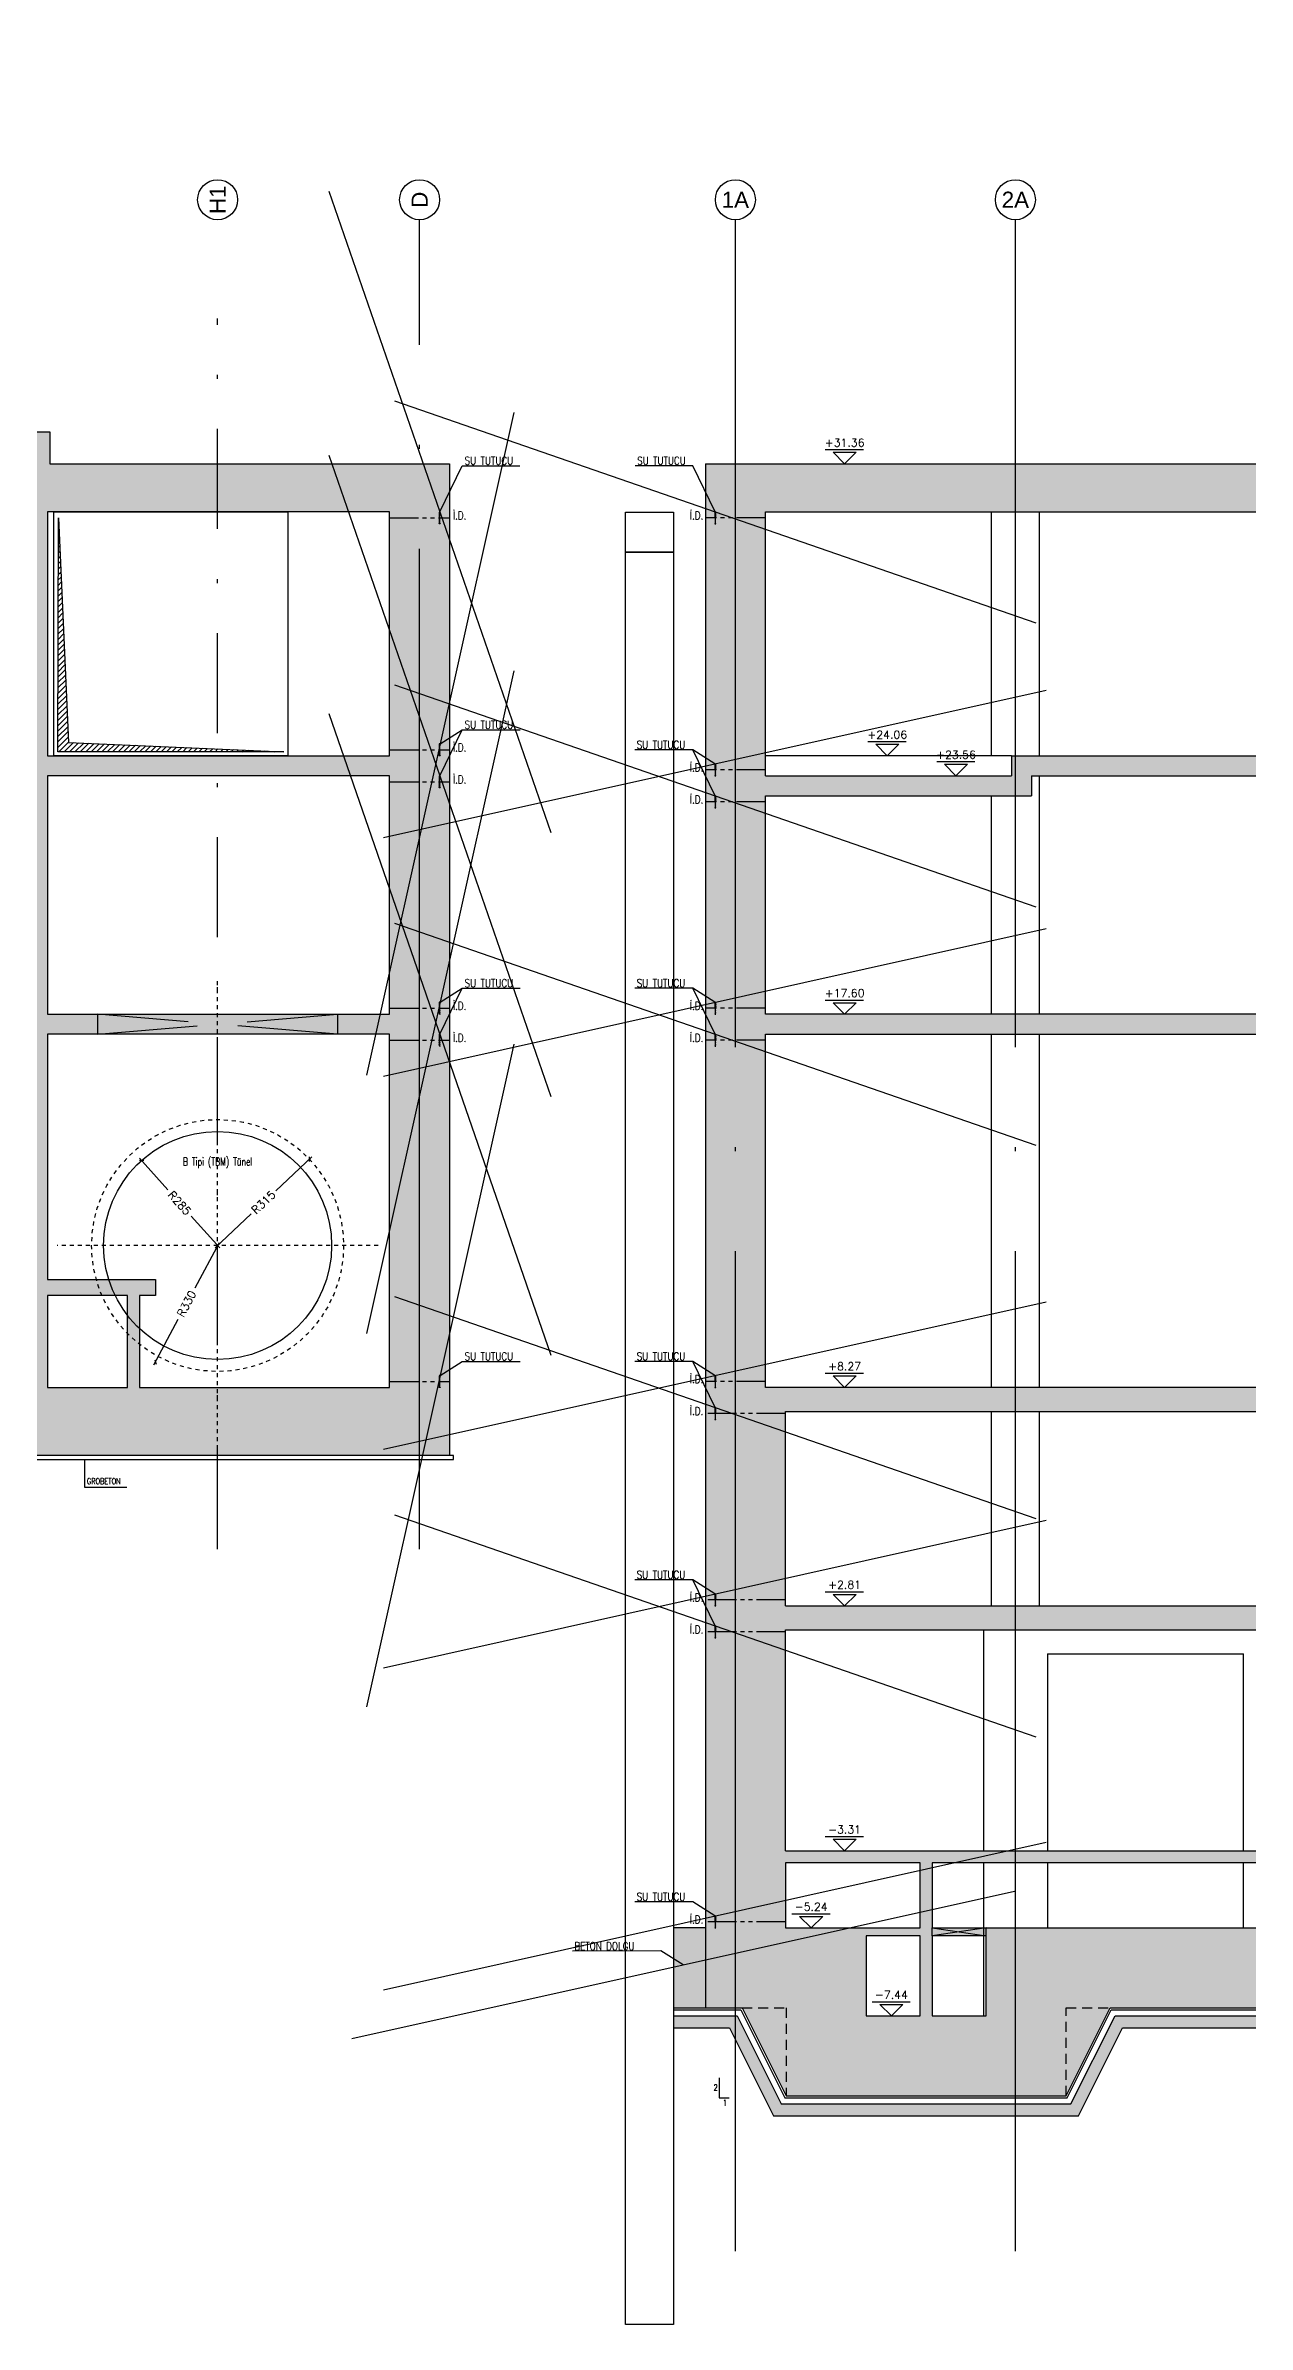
# Model space of a CAD drawing. Header units: millimetres. Extents: x 400408 to 401352, y 4543980 to 4544157.
# Drawn here: x 401037.1 to 401067.1, y 4544014.6 to 4544071.5 of the extents above; entities that cross this region are included whole.
import ezdxf
from ezdxf.enums import TextEntityAlignment as Align

# ---------------------------------------------------------------- set-up
doc = ezdxf.new("R2010")
doc.units = ezdxf.units.MM
for name, pattern in [('ACAD_ISO05W100', [33, 24, -3, 0, -3, 0, -3]), ('AKS', [3, 2.5, -0.25, 0, -0.25]), ('CIZGI', [0.4, 0.25, -0.15]), ('CONTINU', [0]), ('DASHDOT2', [0.5, 0.25, -0.125, 0, -0.125]), ('HIDDEN', [0.375, 0.25, -0.125])]:
    doc.linetypes.add(name, pattern=pattern)
for name, color, linetype in [('aks prota', 2, 'AKS'), ('boşluk prota', 2, 'Continuous'), ('boşluk taraması prota', 252, 'Continuous'), ('caks prota', 4, 'Continuous'), ('görünüş prota', 4, 'Continuous'), ('inşaat derzi prota', 11, 'Continuous'), ('kesik prota', 2, 'CIZGI'), ('kesit prota', 1, 'Continuous'), ('kesit tarama prota', 252, 'Continuous'), ('kot prota', 4, 'Continuous'), ('lkolon prota', 4, 'Continuous'), ('merdiven prota', 2, 'Continuous'), ('not prota', 2, 'Continuous'), ('not yazısı prota', 6, 'Continuous'), ('not çizgisi prota', 4, 'Continuous'), ('PRT-AL-TUNEL_EKSENI', 14, 'DASHDOT2'), ('PRT-CST-rc_level', 6, 'Continuous'), ('PRT-CST-rc_levermark', 4, 'Continuous'), ('st_s_not yazısı', 6, 'Continuous'), ('st_s_not çizgisi', 4, 'CIZGI'), ('st_s_su tutucu', 2, 'Continuous'), ('st_s_ölçü', 4, 'Continuous'), ('taks prota', 7, 'Continuous')]:
    doc.layers.add(name, color=color, linetype=linetype)
doc.layers.add('PRT-KD-kazik', color=172, linetype='Continuous', lineweight=25)
doc.styles.add('NOT', font='romanstw.shx')
doc.styles.add('OLCU', font='romanstw.shx')
doc.styles.get("Standard").update_dxf_attribs({"font": 'Arial.ttf'})
doc.styles.add('TAKS', font='Arial Unicode.ttf')
doc.styles.add('TEXT250', font='romanstw.shx', dxfattribs={"width": 0.8, "height": 25})
doc.styles.add('TSIMPLEX', font='romanstw.shx')
doc.dimstyles.new('1-100', dxfattribs={"dimscale": 0.5, "dimtxt": 2, "dimasz": 7.5, "dimexe": 3, "dimexo": 5, "dimgap": 5, "dimtad": 3, "dimdec": 1, "dimlfac": 2, "dimzin": 9, "dimdsep": 46, "dimtxsty": 'Standard', "dimblk": 'OBLIQUE', "dimcen": 0.09, "dimclrd": 3, "dimclre": 3, "dimclrt": 1, "dimadec": 3, "dimazin": 0, "dimtfac": 1, "dimtdec": 1, "dimtofl": 0, "dimtmove": 0, "dimatfit": 3, "dimfxl": 4, "dimtolj": 1, "dimtzin": 0, "dimarcsym": 0})
doc.dimstyles.new('1-50', dxfattribs={"dimtxt": 10, "dimasz": 4, "dimexe": 4, "dimexo": 8, "dimgap": 4, "dimtad": 1, "dimdec": 1, "dimrnd": 0.05, "dimzin": 9, "dimdsep": 46, "dimtxsty": 'OLCU', "dimblk1": 'OBLIQUE', "dimblk2": 'OBLIQUE', "dimsah": 1, "dimcen": 2, "dimdle": 4, "dimclrd": 4, "dimclre": 4, "dimclrt": 3, "dimadec": 1, "dimazin": 0, "dimtfac": 1, "dimtdec": 1, "dimtix": 1, "dimtmove": 2, "dimatfit": 3, "dimldrblk": 'OBLIQUE', "dimfxl": 1, "dimtvp": 1, "dimtolj": 1, "dimtzin": 1, "dimarcsym": 0})

# ---------------------------------------------------------------- blocks, each defined once
blk = doc.blocks.new('KOTK5')
at = {"layer": 'PRT-CST-rc_levermark'}
blk.add_line((217, 160), (-213, 160), dxfattribs=at)
blk.add_lwpolyline([(130, 130), (-130, 130), (0, 0)], close=True, dxfattribs=at)
at = {"layer": 'PRT-CST-rc_level', "style": 'OLCU'}
blk.add_attdef('000.00', text='', height=90, dxfattribs=at).set_placement((0, 193), align=Align.CENTER)
blk = doc.blocks.new('_Oblique')
at = {"layer": 'st_s_ölçü', "lineweight": -2}
blk.add_line((-0.5, -0.5), (0.5, 0.5), dxfattribs=at)
blk = doc.blocks.new('D')
at = {"layer": 'st_s_su tutucu', "linetype": 'CONTINU', "ltscale": 0.2}
for p, q in [((-39988, 52508), (-39993, 52508)), ((-39993, 52508), (-39993, 52507)), ((-39993, 52507), (-39991, 52506)), ((-39993, 52449), (-39991, 52450)), ((-39993, 52448), (-39993, 52449)), ((-39988, 52448), (-39993, 52448)), ((-39991, 52499), (-39992, 52499)), ((-39992, 52499), (-39992, 52498)), ((-39992, 52498), (-39991, 52498)), ((-39991, 52489), (-39992, 52489)), ((-39992, 52489), (-39992, 52488)), ((-39992, 52488), (-39991, 52488)), ((-39991, 52479), (-39992, 52479)), ((-39992, 52479), (-39992, 52478)), ((-39992, 52478), (-39991, 52478)), ((-39992, 52468), (-39992, 52469)), ((-39992, 52469), (-39991, 52469)), ((-39991, 52468), (-39992, 52468)), ((-39992, 52458), (-39992, 52459)), ((-39992, 52459), (-39991, 52459)), ((-39991, 52458), (-39992, 52458)), ((-39991, 52506), (-39991, 52499)), ((-39991, 52498), (-39991, 52489)), ((-39991, 52488), (-39991, 52479)), ((-39991, 52469), (-39991, 52478)), ((-39991, 52459), (-39991, 52468)), ((-39991, 52450), (-39991, 52458)), ((-39990, 52506), (-39988, 52507)), ((-39990, 52499), (-39990, 52506)), ((-39989, 52499), (-39990, 52499)), ((-39990, 52489), (-39990, 52498)), ((-39990, 52498), (-39989, 52498)), ((-39989, 52489), (-39990, 52489)), ((-39990, 52479), (-39990, 52488)), ((-39990, 52488), (-39989, 52488)), ((-39989, 52479), (-39990, 52479)), ((-39990, 52478), (-39989, 52478)), ((-39990, 52478), (-39990, 52469)), ((-39990, 52469), (-39989, 52469)), ((-39989, 52468), (-39990, 52468)), ((-39990, 52468), (-39990, 52459)), ((-39990, 52459), (-39989, 52459)), ((-39989, 52458), (-39990, 52458)), ((-39990, 52458), (-39990, 52450)), ((-39990, 52450), (-39988, 52449)), ((-39989, 52498), (-39989, 52499)), ((-39989, 52488), (-39989, 52489)), ((-39989, 52478), (-39989, 52479)), ((-39989, 52469), (-39989, 52468)), ((-39989, 52459), (-39989, 52458)), ((-39988, 52507), (-39988, 52508)), ((-39988, 52449), (-39988, 52448))]:
    blk.add_line(p, q, dxfattribs=at)
blk = doc.blocks.new('*D11')
at = {"layer": 'DEFPOINTS', "color": 0, "transparency": 16777216}
for p in [(-455.8, 109.6), (-265.8, -102.9)]:
    blk.add_point(p, dxfattribs=at)
at = {"layer": 'st_s_ölçü', "color": 4, "lineweight": -2, "transparency": 16777216}
for p, q in [((-461.1, 115.6), (-389.9, 36)), ((-260.5, -108.8), (-331.6, -29.2))]:
    blk.add_line(p, q, dxfattribs=at)
at = {"layer": 'st_s_ölçü', "color": 4, "lineweight": -2, "transparency": 16777216, "xscale": 8, "yscale": 8, "zscale": 8, "rotation": 131.8058995973175}
blk.add_blockref('_Oblique', (-455.8, 109.6), dxfattribs=at)
at = {"layer": 'st_s_ölçü', "color": 3, "transparency": 16777216, "insert": (-360.8, 3.4), "char_height": 20, "attachment_point": 5, "rotation": 311.8059, "style": 'OLCU'}
blk.add_mtext('\\A1;R285', dxfattribs=at)
blk = doc.blocks.new('*D12')
at = {"layer": 'DEFPOINTS', "color": 0, "transparency": 16777216}
for p in [(-36.3, 113), (-265.8, -102.9)]:
    blk.add_point(p, dxfattribs=at)
at = {"layer": 'st_s_ölçü', "color": 4, "lineweight": -2, "transparency": 16777216}
for p, q in [((-30.5, 118.4), (-120.6, 33.7)), ((-271.6, -108.3), (-181.5, -23.6))]:
    blk.add_line(p, q, dxfattribs=at)
at = {"layer": 'st_s_ölçü', "color": 4, "lineweight": -2, "transparency": 16777216, "xscale": 8, "yscale": 8, "zscale": 8, "rotation": 43.24583088137385}
blk.add_blockref('_Oblique', (-36.3, 113), dxfattribs=at)
at = {"layer": 'st_s_ölçü', "color": 3, "transparency": 16777216, "insert": (-151.1, 5.1), "char_height": 20, "attachment_point": 5, "rotation": 43.2458, "style": 'OLCU'}
blk.add_mtext('\\A1;R315', dxfattribs=at)
blk = doc.blocks.new('*D13')
at = {"layer": 'DEFPOINTS', "color": 0, "transparency": 16777216}
for p in [(-265.8, -102.9), (-421, -394.1)]:
    blk.add_point(p, dxfattribs=at)
at = {"layer": 'lkolon prota', "color": 4, "lineweight": -2, "transparency": 16777216}
for p, q in [((-262, -95.8), (-322.9, -209.9)), ((-424.8, -401.1), (-364, -287))]:
    blk.add_line(p, q, dxfattribs=at)
at = {"layer": 'lkolon prota', "color": 4, "lineweight": -2, "transparency": 16777216, "xscale": 8, "yscale": 8, "zscale": 8, "rotation": 241.9351701811658}
blk.add_blockref('_Oblique', (-421, -394.1), dxfattribs=at)
at = {"layer": 'lkolon prota', "color": 3, "transparency": 16777216, "insert": (-343.4, -248.5), "char_height": 20, "attachment_point": 5, "rotation": 61.9352, "style": 'OLCU'}
blk.add_mtext('\\A1;R330', dxfattribs=at)
blk = doc.blocks.new('A$C127942D9')
at = {"layer": 'aks prota', "ltscale": 2}
blk.add_line((-265.793, -631.684), (-265.793, 559.681), dxfattribs=at)
at = {"layer": 'aks prota'}
blk.add_line((135.187, -102.854), (-666.774, -102.854), dxfattribs=at)
at = {"layer": 'görünüş prota', "color": 6, "linetype": 'CIZGI', "ltscale": 2}
blk.add_circle((-265.793, -102.854), 315, dxfattribs=at)
at = {"layer": 'görünüş prota', "color": 6}
blk.add_circle((-265.793, -102.854), 285, dxfattribs=at)
at = {"layer": 'not prota', "style": 'TEXT250', "width": 0.7}
blk.add_text('B Tipi (TBM) Tünel', height=20, dxfattribs=at).set_placement((-265.793, 106.819), align=Align.MIDDLE_CENTER)
at = {"layer": 'lkolon prota'}
dim = blk.add_radius_dim(center=(-265.793, -102.854), mpoint=(-421.048, -394.051), dimstyle='1-100', dxfattribs=at)
dim.commit()
dim.dimension.update_dxf_attribs({"geometry": '*D13', "text_midpoint": (-343.421, -248.453), "dimtype": 132})
at = {"layer": 'st_s_ölçü'}
for mpoint, picture, middle in [((-455.777, 109.587), '*D11', (-360.785, 3.366)), ((-36.341, 112.962), '*D12', (-151.067, 5.054))]:
    dim = blk.add_radius_dim(center=(-265.793, -102.854), mpoint=mpoint, dimstyle='1-100', dxfattribs=at)
    dim.commit()
    dim.dimension.update_dxf_attribs({"geometry": picture, "text_midpoint": middle, "dimtype": 132})

msp = doc.modelspace()

# ---------------------------------------------------------------- hatches: boundary and pattern name
at = {"layer": 'boşluk taraması prota', "ltscale": 2}
h = msp.add_hatch(dxfattribs=at)
h.set_pattern_fill('ANSI31', color=256, scale=0.03, style=0)
h.set_pattern_definition([(45, (400335.16927, 4543642.59197), (-0.067351921, 0.067351921), [])])
h.paths.add_polyline_path([(401037.407, 4544059.728), (401037.66, 4544054.117), (401043.044, 4544053.88), (401037.394, 4544053.88)])
at = {"layer": 'kesit tarama prota'}
h = msp.add_hatch(color=256, dxfattribs=at)
h.dxf.hatch_style = 1
h.paths.add_polyline_path([(401047.188, 4544061.08), (401037.198, 4544061.08), (401037.198, 4544061.88), (401029.338, 4544061.88), (401029.338, 4544061.08), (401019.288, 4544061.08), (401019.288, 4544036.29), (401047.188, 4544036.29)])
h.paths.add_polyline_path([(401029.338, 4544037.99), (401027.338, 4544037.99), (401027.338, 4544040.29), (401029.338, 4544040.29)], flags=16)
h.paths.add_polyline_path([(401029.838, 4544037.99), (401029.838, 4544061.38), (401036.698, 4544061.38), (401036.698, 4544060.571), (401036.638, 4544060.571), (401036.638, 4544059.88), (401036.638, 4544057.2), (401035.178, 4544057.2), (401035.178, 4544057.37), (401034.878, 4544057.37), (401034.878, 4544057.54), (401034.578, 4544057.54), (401034.578, 4544057.71), (401034.278, 4544057.71), (401034.278, 4544057.88), (401033.978, 4544057.88), (401033.978, 4544058.05), (401033.678, 4544058.05), (401033.678, 4544058.22), (401033.378, 4544058.22), (401033.378, 4544058.39), (401033.078, 4544058.39), (401033.078, 4544058.56), (401032.778, 4544058.56), (401032.778, 4544058.73), (401032.478, 4544058.73), (401032.478, 4544058.9), (401030.638, 4544058.9), (401030.638, 4544058.7), (401032.125, 4544058.7), (401035.125, 4544057), (401036.638, 4544057), (401036.638, 4544053.78), (401035.178, 4544053.78), (401035.178, 4544053.97), (401034.878, 4544053.97), (401034.878, 4544054.14), (401034.578, 4544054.14), (401034.578, 4544054.31), (401034.278, 4544054.31), (401034.278, 4544054.48), (401033.978, 4544054.48), (401033.978, 4544054.65), (401033.678, 4544054.65), (401033.678, 4544054.82), (401033.378, 4544054.82), (401033.378, 4544054.99), (401033.078, 4544054.99), (401033.078, 4544055.16), (401032.778, 4544055.16), (401032.778, 4544055.33), (401032.478, 4544055.33), (401032.478, 4544055.5), (401030.638, 4544055.5), (401030.638, 4544055.3), (401032.126, 4544055.3), (401035.161, 4544053.58), (401036.638, 4544053.58), (401036.638, 4544050.57), (401035.178, 4544050.57), (401035.178, 4544050.74), (401034.878, 4544050.74), (401034.878, 4544050.91), (401034.578, 4544050.91), (401034.578, 4544051.08), (401034.278, 4544051.08), (401034.278, 4544051.25), (401033.978, 4544051.25), (401033.978, 4544051.42), (401033.678, 4544051.42), (401033.678, 4544051.59), (401033.378, 4544051.59), (401033.378, 4544051.76), (401033.078, 4544051.76), (401033.078, 4544051.93), (401032.778, 4544051.93), (401032.778, 4544052.1), (401032.478, 4544052.1), (401032.478, 4544052.27), (401030.638, 4544052.27), (401030.638, 4544052.07), (401032.125, 4544052.07), (401035.125, 4544050.37), (401036.638, 4544050.37), (401036.638, 4544047.32), (401035.168, 4544047.32), (401035.168, 4544047.51), (401034.878, 4544047.51), (401034.878, 4544047.68), (401034.578, 4544047.68), (401034.578, 4544047.85), (401034.278, 4544047.85), (401034.278, 4544048.02), (401033.978, 4544048.02), (401033.978, 4544048.19), (401033.678, 4544048.19), (401033.678, 4544048.36), (401033.378, 4544048.36), (401033.378, 4544048.53), (401033.078, 4544048.53), (401033.078, 4544048.7), (401032.778, 4544048.7), (401032.778, 4544048.87), (401032.478, 4544048.87), (401032.478, 4544049.04), (401030.638, 4544049.04), (401030.638, 4544048.84), (401032.125, 4544048.84), (401035.16, 4544047.12), (401036.638, 4544047.12), (401036.638, 4544043.94), (401035.178, 4544043.94), (401035.178, 4544044.11), (401034.878, 4544044.11), (401034.878, 4544044.28), (401034.578, 4544044.28), (401034.578, 4544044.45), (401034.278, 4544044.45), (401034.278, 4544044.62), (401033.978, 4544044.62), (401033.978, 4544044.79), (401033.678, 4544044.79), (401033.678, 4544044.96), (401033.378, 4544044.96), (401033.378, 4544045.13), (401033.078, 4544045.13), (401033.078, 4544045.3), (401032.778, 4544045.3), (401032.778, 4544045.47), (401032.478, 4544045.47), (401032.478, 4544045.64), (401030.638, 4544045.64), (401030.638, 4544045.44), (401032.125, 4544045.44), (401035.125, 4544043.74), (401036.638, 4544043.74), (401036.638, 4544040.71), (401035.153, 4544040.71), (401035.153, 4544040.88), (401034.878, 4544040.88), (401034.878, 4544041.05), (401034.578, 4544041.05), (401034.578, 4544041.22), (401034.278, 4544041.22), (401034.278, 4544041.39), (401033.978, 4544041.39), (401033.978, 4544041.56), (401033.678, 4544041.56), (401033.678, 4544041.73), (401033.378, 4544041.73), (401033.378, 4544041.9), (401033.078, 4544041.9), (401033.078, 4544042.07), (401032.778, 4544042.07), (401032.778, 4544042.24), (401032.478, 4544042.24), (401032.478, 4544042.41), (401030.638, 4544042.41), (401030.638, 4544042.21), (401032.125, 4544042.21), (401035.125, 4544040.51), (401036.638, 4544040.51), (401036.638, 4544037.99), (401034.278, 4544037.99), (401034.278, 4544038.16), (401033.978, 4544038.16), (401033.978, 4544038.33), (401033.678, 4544038.33), (401033.678, 4544038.5), (401033.378, 4544038.5), (401033.378, 4544038.67), (401033.078, 4544038.67), (401033.078, 4544038.84), (401032.778, 4544038.84), (401032.778, 4544039.01), (401032.478, 4544039.01), (401032.478, 4544039.18), (401030.638, 4544039.18), (401030.638, 4544038.98), (401032.125, 4544038.98), (401033.872, 4544037.99)], flags=16)
h.paths.add_polyline_path([(401027.038, 4544037.99), (401020.788, 4544037.99), (401020.788, 4544046.82), (401029.338, 4544046.82), (401029.338, 4544040.69), (401026.638, 4544040.69), (401026.638, 4544040.29), (401027.038, 4544040.29)], flags=16)
h.paths.add_polyline_path([(401037.138, 4544037.99), (401037.138, 4544040.29), (401039.138, 4544040.29), (401039.138, 4544037.99)], flags=16)
h.paths.add_polyline_path([(401037.138, 4544040.69), (401037.138, 4544046.82), (401045.688, 4544046.82), (401045.688, 4544037.99), (401039.438, 4544037.99), (401039.438, 4544040.29), (401039.838, 4544040.29), (401039.838, 4544040.69)], flags=16)
h.paths.add_polyline_path([(401029.338, 4544047.32), (401020.788, 4544047.32), (401020.788, 4544053.28), (401029.338, 4544053.28)], flags=16)
h.paths.add_polyline_path([(401037.138, 4544047.32), (401037.138, 4544053.28), (401045.688, 4544053.28), (401045.688, 4544047.32)], flags=16)
h.paths.add_polyline_path([(401029.338, 4544053.78), (401020.788, 4544053.78), (401020.788, 4544059.88), (401029.338, 4544059.88)], flags=16)
h.paths.add_polyline_path([(401037.138, 4544053.78), (401037.138, 4544059.88), (401045.688, 4544059.88), (401045.688, 4544053.78)], flags=16)
h = msp.add_hatch(color=256, dxfattribs=at)
h.dxf.hatch_style = 1
h.paths.add_polyline_path([(401097.175, 4544024.48), (401090.247, 4544024.48), (401090.247, 4544026.11), (401097.175, 4544026.11), (401097.175, 4544026.41), (401089.947, 4544026.41), (401089.947, 4544024.48), (401087.847, 4544024.48), (401087.847, 4544026.41), (401080.762, 4544026.41), (401080.762, 4544026.563), (401080.472, 4544026.563), (401080.472, 4544026.733), (401080.182, 4544026.733), (401080.182, 4544026.903), (401079.892, 4544026.903), (401079.892, 4544027.073), (401079.602, 4544027.073), (401079.602, 4544027.243), (401079.312, 4544027.243), (401079.312, 4544027.413), (401079.022, 4544027.413), (401079.022, 4544027.583), (401078.732, 4544027.583), (401078.732, 4544027.753), (401078.442, 4544027.753), (401078.442, 4544027.923), (401074.806, 4544027.923), (401074.806, 4544027.124), (401075.206, 4544027.124), (401075.206, 4544027.623), (401078.07, 4544027.623), (401080.14, 4544026.41), (401074.906, 4544026.41), (401074.906, 4544026.11), (401080.446, 4544026.11), (401080.446, 4544024.48), (401059.247, 4544024.48), (401059.247, 4544026.11), (401071.331, 4544026.11), (401071.331, 4544026.41), (401055.581, 4544026.41), (401055.581, 4544031.93), (401071.331, 4544031.93), (401071.331, 4544032.53), (401055.581, 4544032.53), (401055.581, 4544037.39), (401071.331, 4544037.39), (401071.331, 4544037.99), (401055.081, 4544037.99), (401055.081, 4544046.82), (401071.331, 4544046.82), (401071.331, 4544047.32), (401055.081, 4544047.32), (401055.081, 4544052.78), (401061.731, 4544052.78), (401061.731, 4544053.28), (401071.331, 4544053.28), (401071.331, 4544053.78), (401061.231, 4544053.78), (401061.231, 4544053.28), (401055.081, 4544053.28), (401055.081, 4544059.88), (401091.831, 4544059.88), (401091.831, 4544059.58), (401095.831, 4544059.58), (401095.831, 4544059.88), (401097.17, 4544059.88), (401097.17, 4544061.08), (401053.581, 4544061.08), (401053.581, 4544022.48), (401054.497, 4544022.48), (401055.597, 4544020.28), (401062.597, 4544020.28), (401063.697, 4544022.48), (401097.175, 4544022.48)])
h.paths.add_polyline_path([(401080.746, 4544024.48), (401080.746, 4544026.11), (401087.547, 4544026.11), (401087.547, 4544024.48)], flags=16)
h.paths.add_polyline_path([(401060.597, 4544022.28), (401059.247, 4544022.28), (401059.247, 4544024.28), (401060.597, 4544024.28)], flags=16)
h.paths.add_polyline_path([(401058.947, 4544022.28), (401057.597, 4544022.28), (401057.597, 4544024.28), (401058.947, 4544024.28)], flags=16)
h.paths.add_polyline_path([(401058.947, 4544024.48), (401055.581, 4544024.48), (401055.581, 4544026.11), (401058.947, 4544026.11)], flags=16)
h = msp.add_hatch(color=256, dxfattribs=at)
h.dxf.hatch_style = 1
h.paths.add_polyline_path([(401053.581, 4544024.48), (401052.781, 4544024.48), (401052.781, 4544022.48), (401053.581, 4544022.48)])
h = msp.add_hatch(dxfattribs=at)
h.set_pattern_fill('AR-CONC', color=253, scale=0.001)
h.set_pattern_definition([(50.000014, (401030.68164, 4543716.28812), (0.18218467, -0.01593904), [0.01905, -0.20955]), (355.000014, (401030.68164, 4543716.28812), (-0.03524347, 0.19105684), [0.01524, -0.16764058]), (100.45146, (401030.69682, 4543716.2868), (0.1469412, 0.17511779), [0.01619001, -0.17809024]), (46.18421, (401030.68164, 4543716.33892), (0.27107905, -0.04204226), [0.028575, -0.314325]), (96.63557, (401030.70423, 4543716.33542), (0.23740407, 0.24742618), [0.02428502, -0.2671356]), (351.18417, (401030.68164, 4543716.33892), (0.23740407, 0.24742618), [0.02285997, -0.25145973]), (21.000014, (401030.70704, 4543716.32622), (0.151614416, -0.10226516), [0.01905, -0.20955]), (326.000014, (401030.70704, 4543716.32622), (0.06180198, 0.18418798), [0.01524, -0.16764]), (71.45146, (401030.71968, 4543716.3177), (0.2134164, 0.08192282), [0.01619001, -0.17808994]), (37.500014, (401030.68164, 4543716.288124), (0.003088583, 0.08455504), [0, -0.165608, 0, -0.17018, 0, -0.168275]), (7.500014, (401030.68164, 4543716.28812), (0.066819638, 0.10018059), [0, -0.097028, 0, -0.161798, 0, -0.064135]), (327.500014, (401030.625, 4543716.288124), (0.135590597, -0.005728711), [0, -0.0635, 0, -0.19812, 0, -0.26289]), (317.500014, (401030.5996, 4543716.28812), (0.148129175, 0.025426527), [0, -0.08255, 0, -0.131572, 0, -0.18669])])
h.paths.add_polyline_path([(401063.821, 4544022.28), (401062.721, 4544020.08), (401055.474, 4544020.08), (401054.374, 4544022.28), (401052.781, 4544022.28), (401052.781, 4544021.98), (401054.188, 4544021.98), (401055.288, 4544019.78), (401062.906, 4544019.78), (401064.006, 4544021.98), (401097.175, 4544021.98), (401097.175, 4544022.28)])

# ---------------------------------------------------------------- linework, layer by layer
at = {"layer": 'aks prota', "ltscale": 10}
for p, q in [((401046.438, 4544033.951), (401046.438, 4544067.182)), ((401054.331, 4544016.4), (401054.331, 4544067.182)), ((401061.331, 4544016.4), (401061.331, 4544067.182))]:
    msp.add_line(p, q, dxfattribs=at)
at = {"layer": 'boşluk prota', "ltscale": 0.05}
msp.add_lwpolyline([(401037.407, 4544059.728), (401037.66, 4544054.117), (401043.044, 4544053.88), (401037.394, 4544053.88)], close=True, dxfattribs=at)
at = {"layer": 'caks prota', "ltscale": 0.05}
for centre in [(401041.388, 4544067.682), (401046.438, 4544067.682), (401054.331, 4544067.682), (401061.331, 4544067.682)]:
    msp.add_circle(centre, 0.5, dxfattribs=at)
at = {"layer": 'görünüş prota', "color": 4}
for p, q in [((401060.731, 4544053.78), (401060.731, 4544059.88)), ((401061.931, 4544053.78), (401061.931, 4544059.88)), ((401061.931, 4544047.32), (401061.931, 4544053.28)), ((401060.731, 4544047.32), (401060.731, 4544052.78)), ((401060.731, 4544037.99), (401060.731, 4544046.82)), ((401061.931, 4544037.99), (401061.931, 4544046.82)), ((401060.731, 4544032.53), (401060.731, 4544037.39)), ((401061.931, 4544032.53), (401061.931, 4544037.39)), ((401060.531, 4544031.93), (401060.531, 4544026.41)), ((401062.131, 4544031.33), (401062.131, 4544026.41)), ((401067.031, 4544026.41), (401067.031, 4544031.33)), ((401060.531, 4544026.11), (401060.531, 4544022.28)), ((401062.131, 4544026.11), (401062.131, 4544024.48)), ((401067.031, 4544024.48), (401067.031, 4544026.11))]:
    msp.add_line(p, q, dxfattribs=at)
msp.add_lwpolyline([(401037.294, 4544053.78), (401037.294, 4544059.88), (401043.144, 4544059.88), (401043.144, 4544053.78)], close=True, dxfattribs=at)
for points in [[(401061.231, 4544053.78), (401055.081, 4544053.78)], [(401062.131, 4544031.33), (401067.031, 4544031.33)]]:
    msp.add_lwpolyline(points, dxfattribs=at)
at = {"layer": 'görünüş prota'}
for points in [[(401019.288, 4544036.29), (401019.188, 4544036.29), (401019.188, 4544036.19), (401047.288, 4544036.19), (401047.288, 4544036.29), (401047.188, 4544036.29)], [(401052.781, 4544022.48), (401052.781, 4544022.48), (401052.781, 4544021.98)], [(401052.781, 4544022.43), (401054.467, 4544022.43), (401055.567, 4544020.23), (401062.628, 4544020.23), (401063.728, 4544022.43), (401097.175, 4544022.43)], [(401052.781, 4544022.28), (401054.374, 4544022.28), (401055.474, 4544020.08), (401062.721, 4544020.08), (401063.821, 4544022.28), (401097.175, 4544022.28)], [(401052.781, 4544021.98), (401054.188, 4544021.98), (401055.288, 4544019.78), (401062.906, 4544019.78), (401064.006, 4544021.98), (401097.175, 4544021.98)]]:
    msp.add_lwpolyline(points, dxfattribs=at)
at = {"layer": 'inşaat derzi prota', "linetype": 'ACAD_ISO05W100', "ltscale": 0.03}
for points in [[(401045.688, 4544059.73), (401047.188, 4544059.73)], [(401055.081, 4544059.73), (401053.581, 4544059.73)], [(401045.688, 4544053.93), (401047.188, 4544053.93)], [(401045.688, 4544053.13), (401047.188, 4544053.13)], [(401055.081, 4544053.43), (401053.581, 4544053.43)], [(401055.081, 4544052.63), (401053.581, 4544052.63)], [(401045.688, 4544047.47), (401047.188, 4544047.47)], [(401055.081, 4544047.47), (401053.581, 4544047.47)], [(401045.688, 4544046.67), (401047.188, 4544046.67)], [(401055.081, 4544046.67), (401053.581, 4544046.67)], [(401045.688, 4544038.14), (401047.188, 4544038.14)], [(401055.081, 4544038.14), (401053.581, 4544038.14)], [(401055.581, 4544037.34), (401053.581, 4544037.34)], [(401055.581, 4544032.68), (401053.581, 4544032.68)], [(401055.581, 4544031.88), (401053.581, 4544031.88)], [(401055.581, 4544024.63), (401053.581, 4544024.63)]]:
    msp.add_lwpolyline(points, dxfattribs=at)
at = {"layer": 'kesik prota'}
for points in [[(401054.497, 4544022.48), (401055.597, 4544022.48), (401055.597, 4544020.28)], [(401062.597, 4544020.28), (401062.597, 4544022.48), (401063.697, 4544022.48)]]:
    msp.add_lwpolyline(points, dxfattribs=at)
at = {"layer": 'kesit prota', "color": 1}
for p, q in [((401053.581, 4544061.08), (401097.17, 4544061.08)), ((401055.081, 4544053.28), (401055.081, 4544059.88)), ((401061.231, 4544053.78), (401071.331, 4544053.78)), ((401061.231, 4544053.78), (401061.231, 4544053.28)), ((401055.081, 4544053.28), (401061.231, 4544053.28)), ((401061.731, 4544053.28), (401071.331, 4544053.28)), ((401061.731, 4544053.28), (401061.731, 4544052.78)), ((401055.081, 4544052.78), (401061.731, 4544052.78)), ((401055.581, 4544032.53), (401071.331, 4544032.53)), ((401055.581, 4544026.41), (401055.581, 4544031.93)), ((401055.581, 4544031.93), (401071.331, 4544031.93))]:
    msp.add_line(p, q, dxfattribs=at)
for points in [[(401037.198, 4544061.08), (401047.188, 4544061.08), (401047.188, 4544036.29), (401019.288, 4544036.29), (401019.288, 4544061.08), (401029.338, 4544061.08), (401029.338, 4544061.88), (401037.198, 4544061.88)], [(401037.138, 4544059.88), (401037.138, 4544053.78), (401045.688, 4544053.78), (401045.688, 4544059.88)], [(401037.138, 4544046.82), (401037.138, 4544040.69), (401039.838, 4544040.69), (401039.838, 4544040.29), (401039.438, 4544040.29), (401039.438, 4544037.99), (401045.688, 4544037.99), (401045.688, 4544046.82)], [(401039.138, 4544040.29), (401037.138, 4544040.29), (401037.138, 4544037.99), (401039.138, 4544037.99)], [(401058.947, 4544024.48), (401058.947, 4544026.11), (401055.581, 4544026.11), (401055.581, 4544024.48)]]:
    msp.add_lwpolyline(points, close=True, dxfattribs=at)
for points in [[(401053.581, 4544061.08), (401053.581, 4544022.48), (401054.497, 4544022.48), (401055.597, 4544020.28), (401062.597, 4544020.28), (401063.697, 4544022.48), (401097.175, 4544022.48)], [(401055.081, 4544059.88), (401091.831, 4544059.88), (401091.831, 4544059.58), (401095.831, 4544059.58), (401095.831, 4544059.88), (401097.17, 4544059.88)], [(401037.138, 4544053.28), (401037.138, 4544047.32), (401045.688, 4544047.32), (401045.688, 4544053.28), (401037.138, 4544053.28)], [(401055.581, 4544032.53), (401055.581, 4544037.39), (401071.331, 4544037.39), (401071.331, 4544037.99), (401055.081, 4544037.99), (401055.081, 4544046.82), (401071.331, 4544046.82), (401071.331, 4544047.32), (401055.081, 4544047.32), (401055.081, 4544052.78)], [(401055.581, 4544026.41), (401071.331, 4544026.41), (401071.331, 4544026.11), (401059.247, 4544026.11), (401059.247, 4544024.48)], [(401053.581, 4544024.48), (401052.781, 4544024.48), (401052.781, 4544022.48), (401053.581, 4544022.48)], [(401059.247, 4544024.48), (401080.446, 4544024.48)], [(401060.597, 4544024.48), (401060.597, 4544024.48)], [(401057.597, 4544024.28), (401057.597, 4544022.28), (401058.947, 4544022.28), (401058.947, 4544024.28), (401057.597, 4544024.28)], [(401059.247, 4544024.28), (401059.247, 4544022.28), (401060.597, 4544022.28), (401060.597, 4544024.28), (401059.247, 4544024.28)]]:
    msp.add_lwpolyline(points, dxfattribs=at)
at = {"layer": 'merdiven prota', "linetype": 'HIDDEN', "ltscale": 10}
for points in [[(401038.388, 4544046.82), (401044.388, 4544047.32), (401044.388, 4544046.82), (401038.388, 4544047.32), (401038.388, 4544046.82)], [(401059.247, 4544024.48), (401060.597, 4544024.28), (401060.597, 4544024.479), (401059.247, 4544024.28), (401059.247, 4544024.48)]]:
    msp.add_lwpolyline(points, dxfattribs=at)
at = {"layer": 'PRT-AL-TUNEL_EKSENI', "ltscale": 10}
msp.add_line((401041.388, 4544033.951), (401041.388, 4544064.709), dxfattribs=at)
at = {"layer": 'PRT-KD-kazik', "color": 3}
for points in [[(401051.581, 4544059.868), (401052.781, 4544059.868), (401052.781, 4544058.868), (401051.581, 4544058.868)], [(401051.581, 4544058.868), (401052.781, 4544058.868), (401052.781, 4544014.568), (401051.581, 4544014.568)]]:
    msp.add_lwpolyline(points, close=True, dxfattribs=at)
at = {"layer": 'st_s_not çizgisi', "linetype": 'CONTINU'}
msp.add_lwpolyline([(401038.064, 4544036.19), (401038.064, 4544035.495), (401039.12, 4544035.495)], dxfattribs=at)
at = {"layer": 'st_s_ölçü', "ltscale": 0.1}
msp.add_lwpolyline([(401053.922, 4544020.73), (401053.922, 4544020.23), (401054.172, 4544020.23)], dxfattribs=at)

# ---------------------------------------------------------------- block references
at = {"layer": 'aks prota', "ltscale": 10, "xscale": 0.01, "yscale": 0.01, "zscale": 0.01}
msp.add_blockref('A$C127942D9', (401044.046, 4544042.568), dxfattribs=at)
at = {"layer": 'kot prota', "linetype": 'CONTINU', "ltscale": 0.1}
ref = msp.add_blockref('KOTK5', (401057.062, 4544061.08), dxfattribs=dict(at, xscale=-0.002222222222222221, yscale=0.002222222222222221, zscale=0.002222222222222222, rotation=1.399620875197627e-05))
ref.add_attrib('000.00', '+31.36', dxfattribs={"layer": 'PRT-CST-rc_level', "height": 0.2, "rotation": 0, "style": 'OLCU'}).set_placement((401057.062, 4544061.509), align=Align.CENTER)
ref = msp.add_blockref('KOTK5', (401058.128, 4544053.78), dxfattribs=dict(at, xscale=-0.002222222222222221, yscale=0.002222222222222221, zscale=0.002222222222222222, rotation=1.399620875197627e-05))
ref.add_attrib('000.00', '+24.06', dxfattribs={"layer": 'PRT-CST-rc_level', "height": 0.2, "rotation": 0, "style": 'OLCU'}).set_placement((401058.128, 4544054.209), align=Align.CENTER)
ref = msp.add_blockref('KOTK5', (401059.846, 4544053.28), dxfattribs=dict(at, xscale=-0.002222222222222221, yscale=0.002222222222222221, zscale=0.002222222222222222, rotation=1.399620875197627e-05))
ref.add_attrib('000.00', '+23.56', dxfattribs={"layer": 'PRT-CST-rc_level', "height": 0.2, "rotation": 0, "style": 'OLCU'}).set_placement((401059.846, 4544053.709), align=Align.CENTER)
ref = msp.add_blockref('KOTK5', (401057.062, 4544047.32), dxfattribs=dict(at, xscale=-0.002222222222222221, yscale=0.002222222222222221, zscale=0.002222222222222222, rotation=1.399620875197627e-05))
ref.add_attrib('000.00', '+17.60', dxfattribs={"layer": 'PRT-CST-rc_level', "height": 0.2, "rotation": 0, "style": 'OLCU'}).set_placement((401057.062, 4544047.749), align=Align.CENTER)
ref = msp.add_blockref('KOTK5', (401057.062, 4544037.99), dxfattribs=dict(at, xscale=-0.002222222222222221, yscale=0.002222222222222221, zscale=0.002222222222222222, rotation=1.399620875197627e-05))
ref.add_attrib('000.00', '+8.27', dxfattribs={"layer": 'PRT-CST-rc_level', "height": 0.2, "rotation": 0, "style": 'OLCU'}).set_placement((401057.062, 4544038.419), align=Align.CENTER)
ref = msp.add_blockref('KOTK5', (401057.062, 4544032.53), dxfattribs=dict(at, xscale=-0.002222222222222221, yscale=0.002222222222222221, zscale=0.002222222222222222, rotation=1.399620875197627e-05))
ref.add_attrib('000.00', '+2.81', dxfattribs={"layer": 'PRT-CST-rc_level', "height": 0.2, "rotation": 0, "style": 'OLCU'}).set_placement((401057.062, 4544032.959), align=Align.CENTER)
ref = msp.add_blockref('KOTK5', (401057.062, 4544026.411), dxfattribs=dict(at, xscale=-0.002222222222222221, yscale=0.002222222222222221, zscale=0.002222222222222222, rotation=1.399620875197627e-05))
ref.add_attrib('000.00', '-3.31', dxfattribs={"layer": 'PRT-CST-rc_level', "height": 0.2, "rotation": 0, "style": 'OLCU'}).set_placement((401057.062, 4544026.84), align=Align.CENTER)
ref = msp.add_blockref('KOTK5', (401056.227, 4544024.48), dxfattribs=dict(at, xscale=-0.002222222222222221, yscale=0.002222222222222221, zscale=0.002222222222222222, rotation=1.399620875197627e-05))
ref.add_attrib('000.00', '-5.24', dxfattribs={"layer": 'PRT-CST-rc_level', "height": 0.2, "rotation": 0, "style": 'OLCU'}).set_placement((401056.227, 4544024.909), align=Align.CENTER)
ref = msp.add_blockref('KOTK5', (401058.231, 4544022.28), dxfattribs=dict(at, xscale=-0.002222222222222221, yscale=0.002222222222222221, zscale=0.002222222222222222, rotation=1.399620875197627e-05))
ref.add_attrib('000.00', '-7.44', dxfattribs={"layer": 'PRT-CST-rc_level', "height": 0.2, "rotation": 0, "style": 'OLCU'}).set_placement((401058.231, 4544022.709), align=Align.CENTER)
at = {"layer": 'st_s_ölçü'}
for p, xscale, yscale, zscale, rotation in [((401246.889, 4544322.121), -0.004999999999999998, 0.004999999999999998, 0.004999999999999998, 180), ((400853.88, 4544322.121), 0.004999999999999996, 0.004999999999999996, 0.004999999999999996, 180.0000139962129), ((401246.889, 4544316.321), -0.004999999999999998, 0.004999999999999998, 0.004999999999999998, 180), ((400853.88, 4544315.821), 0.004999999999999996, 0.004999999999999996, 0.004999999999999996, 180.0000139962129), ((401246.889, 4544315.521), -0.004999999999999998, 0.004999999999999998, 0.004999999999999998, 180), ((400853.88, 4544315.021), 0.004999999999999996, 0.004999999999999996, 0.004999999999999996, 180.0000139962129), ((401246.889, 4544309.861), -0.004999999999999998, 0.004999999999999998, 0.004999999999999998, 180), ((400853.88, 4544309.861), 0.004999999999999996, 0.004999999999999996, 0.004999999999999996, 180.0000139962129), ((401246.889, 4544309.061), -0.004999999999999998, 0.004999999999999998, 0.004999999999999998, 180), ((400853.88, 4544309.061), 0.004999999999999996, 0.004999999999999996, 0.004999999999999996, 180.0000139962129), ((401246.889, 4544300.531), -0.004999999999999998, 0.004999999999999998, 0.004999999999999998, 180), ((400853.88, 4544300.531), 0.004999999999999996, 0.004999999999999996, 0.004999999999999996, 180.0000139962129), ((400853.88, 4544299.731), 0.004999999999999996, 0.004999999999999996, 0.004999999999999996, 180.0000139962129), ((400853.88, 4544295.071), 0.004999999999999996, 0.004999999999999996, 0.004999999999999996, 180.0000139962129), ((400853.88, 4544294.271), 0.004999999999999996, 0.004999999999999996, 0.004999999999999996, 180.0000139962129), ((400853.88, 4544287.021), 0.004999999999999996, 0.004999999999999996, 0.004999999999999996, 180.0000139962129)]:
    msp.add_blockref('D', p, dxfattribs=dict(at, xscale=xscale, yscale=yscale, zscale=zscale, rotation=rotation))

# ---------------------------------------------------------------- texts
at = {"layer": 'not yazısı prota', "ltscale": 0.05, "style": 'TSIMPLEX', "width": 0.8}
for s, p in [('SU TUTUCU', (401047.563, 4544061.058)), ('İ.D.', (401047.27, 4544059.691)), ('SU TUTUCU', (401047.563, 4544054.458)), ('İ.D.', (401047.27, 4544053.891)), ('İ.D.', (401047.27, 4544053.091)), ('SU TUTUCU', (401047.563, 4544047.998)), ('İ.D.', (401047.27, 4544047.431)), ('İ.D.', (401047.27, 4544046.631)), ('SU TUTUCU', (401047.563, 4544038.668))]:
    msp.add_text(s, height=0.2, dxfattribs=at).set_placement(p)
for s, p in [('SU TUTUCU', (401051.877, 4544061.058)), ('İ.D.', (401053.194, 4544059.691)), ('SU TUTUCU', (401051.865, 4544053.958)), ('İ.D.', (401053.194, 4544053.391)), ('İ.D.', (401053.194, 4544052.591)), ('SU TUTUCU', (401051.865, 4544047.998)), ('İ.D.', (401053.194, 4544047.431)), ('İ.D.', (401053.194, 4544046.631)), ('SU TUTUCU', (401051.865, 4544038.668)), ('İ.D.', (401053.194, 4544038.101)), ('İ.D.', (401053.194, 4544037.301)), ('SU TUTUCU', (401051.865, 4544033.208)), ('İ.D.', (401053.194, 4544032.641)), ('İ.D.', (401053.194, 4544031.841)), ('SU TUTUCU', (401051.865, 4544025.158)), ('İ.D.', (401053.194, 4544024.591)), ('BETON DOLGU', (401050.306, 4544023.925))]:
    msp.add_text(s, height=0.2, rotation=0, dxfattribs=at).set_placement(p)
at = {"layer": 'st_s_not yazısı', "ltscale": 0.05, "style": 'NOT', "width": 0.8}
msp.add_text('GROBETON', height=0.15, dxfattribs=at).set_placement((401038.122, 4544035.648), align=Align.MIDDLE_LEFT)
for s, p in [('2', (401053.787, 4544020.414)), ('1', (401054.022, 4544020.036))]:
    msp.add_text(s, height=0.15, rotation=0, dxfattribs=at).set_placement(p)
at = {"layer": 'taks prota', "style": 'TAKS'}
for s, rotation, p in [('H1', 90, (401041.388, 4544067.682)), ('D', 90, (401046.438, 4544067.682)), ('1A', 359.5052, (401054.331, 4544067.682)), ('2A', 359.5052, (401061.331, 4544067.682))]:
    msp.add_text(s, height=0.4, rotation=rotation, dxfattribs=at).set_placement(p, align=Align.MIDDLE_CENTER)

# ---------------------------------------------------------------- leaders
at = {"layer": 'not çizgisi prota'}
for points in [[(401053.826, 4544059.88), (401053.267, 4544061.03), (401051.829, 4544061.03)], [(401046.943, 4544059.88), (401047.502, 4544061.03), (401048.94, 4544061.03)], [(401046.943, 4544053.28), (401047.502, 4544054.43), (401048.94, 4544054.43)], [(401053.826, 4544052.78), (401053.267, 4544053.93), (401051.829, 4544053.93)], [(401046.95, 4544054.079), (401047.502, 4544054.43), (401048.952, 4544054.43)], [(401053.819, 4544053.579), (401053.267, 4544053.93), (401051.817, 4544053.93)], [(401053.826, 4544046.82), (401053.267, 4544047.97), (401051.829, 4544047.97)], [(401046.943, 4544046.82), (401047.502, 4544047.97), (401048.94, 4544047.97)], [(401053.819, 4544047.619), (401053.267, 4544047.97), (401051.817, 4544047.97)], [(401046.95, 4544047.619), (401047.502, 4544047.97), (401048.952, 4544047.97)], [(401053.826, 4544037.49), (401053.267, 4544038.64), (401051.829, 4544038.64)], [(401053.819, 4544038.289), (401053.267, 4544038.64), (401051.817, 4544038.64)], [(401046.95, 4544038.289), (401047.502, 4544038.64), (401048.952, 4544038.64)], [(401053.826, 4544032.03), (401053.267, 4544033.18), (401051.829, 4544033.18)], [(401053.819, 4544032.829), (401053.267, 4544033.18), (401051.817, 4544033.18)], [(401053.819, 4544024.779), (401053.267, 4544025.13), (401051.817, 4544025.13)], [(401053.023, 4544023.558), (401052.471, 4544023.909), (401050.258, 4544023.897)]]:
    msp.add_leader(points, dimstyle='1-50', override={"dimasz": 12, "dimgap": 4, "dimtad": 0}, dxfattribs=at)

doc.saveas('drawing.dxf')
